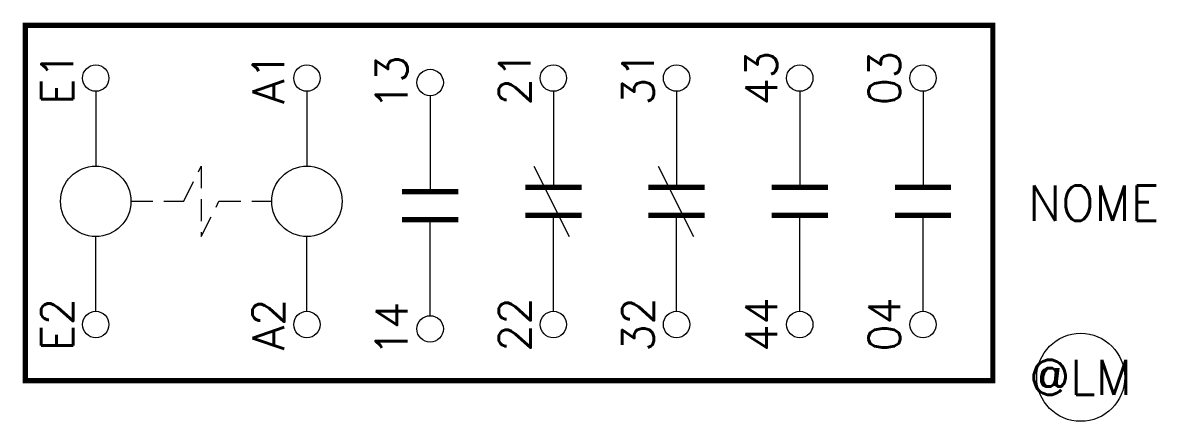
# Model space of a CAD drawing. Header units: millimetres. Extents: x -0.2 to 64.3, y -22.5 to 0.1.
import ezdxf
from ezdxf.enums import TextEntityAlignment as Align

# ---------------------------------------------------------------- set-up
doc = ezdxf.new("R2010")
doc.units = ezdxf.units.MM
doc.linetypes.add('HIDDEN', pattern=[0.375, 0.25, -0.125])
doc.styles.add('ROMANS', font='romans.shx')

msp = doc.modelspace()

# ---------------------------------------------------------------- linework, layer by layer
at = {"color": 5, "const_width": 0.3}
msp.add_lwpolyline([(0, 0), (54.967, 0), (54.967, -20.191), (0, -20.191)], close=True, dxfattribs=at)
for points in [[(4, -3.75), (4, -8)], [(16, -3.75), (16, -8)], [(30, -3.75), (30, -9.2)], [(37, -3.75), (37, -9.2)], [(44, -3.75), (44, -9.2)], [(51, -3.75), (51, -9.2)], [(23, -4), (23, -9.45)], [(28.893, -8), (30.893, -12)], [(35.953, -8), (37.953, -12)], [(30, -16.25), (30, -10.8)], [(37, -16.25), (37, -10.8)], [(44, -16.25), (44, -10.8)], [(51, -16.25), (51, -10.8)], [(23, -16.5), (23, -11.05)], [(4, -16.25), (4, -12)], [(16, -16.25), (16, -12)]]:
    msp.add_lwpolyline(points)
at = {"linetype": 'HIDDEN', "ltscale": 5}
msp.add_lwpolyline([(6, -10), (9, -10), (10, -8), (10, -12), (11, -10), (14, -10)], dxfattribs=at)
at = {"const_width": 0.3}
for points in [[(21.4, -9.45), (24.6, -9.45)], [(28.4, -9.2), (31.6, -9.2)], [(35.4, -9.2), (38.6, -9.2)], [(42.4, -9.2), (45.6, -9.2)], [(52.6, -9.2), (49.4, -9.2)], [(21.4, -11.05), (24.6, -11.05)], [(28.4, -10.8), (31.6, -10.8)], [(35.4, -10.8), (38.6, -10.8)], [(42.4, -10.8), (45.6, -10.8)], [(52.6, -10.8), (49.4, -10.8)]]:
    msp.add_lwpolyline(points, dxfattribs=at)
for centre, radius in [((4, -3), 0.75), ((16, -3), 0.75), ((23, -3.25), 0.75), ((30, -3), 0.75), ((37, -3), 0.75), ((44, -3), 0.75), ((51, -3), 0.75), ((4, -10), 2), ((16, -10), 2), ((4, -17), 0.75), ((16, -17), 0.75), ((23, -17.25), 0.75), ((30, -17), 0.75), ((37, -17), 0.75), ((44, -17), 0.75), ((51, -17), 0.75), ((51, -17), 0.75), ((59.96, -20), 2.5)]:
    msp.add_circle(centre, radius)

# ---------------------------------------------------------------- texts
at = {"color": 7, "style": 'ROMANS', "flags": 4}
for tag, text, p in [('43', '43', (43.25, -3)), ('03', '03', (50.25, -3)), ('E1', 'E1', (3.25, -3)), ('A1', 'A1', (15.25, -3)), ('13', '13', (22.25, -3.25)), ('21', '21', (29.25, -3)), ('31', '31', (36.25, -3)), ('E2', 'E2', (3.25, -17)), ('A2', 'A2', (15.25, -17)), ('14', '14', (22.25, -17.25)), ('22', '22', (29.25, -17)), ('32', '32', (36.25, -17)), ('44', '44', (43.25, -17)), ('04', '04', (50.25, -17))]:
    msp.add_attdef(tag, text=text, height=1.8, rotation=90, dxfattribs=at).set_placement(p, align=Align.BOTTOM_CENTER)
msp.add_attdef('NOME', text='NOME', height=2, dxfattribs=at).set_placement((56.97, -10.1), align=Align.MIDDLE_LEFT)
msp.add_attdef('@LM', text='@LM', height=2, dxfattribs=at).set_placement((59.96, -20), align=Align.MIDDLE_CENTER)

doc.saveas('drawing.dxf')
